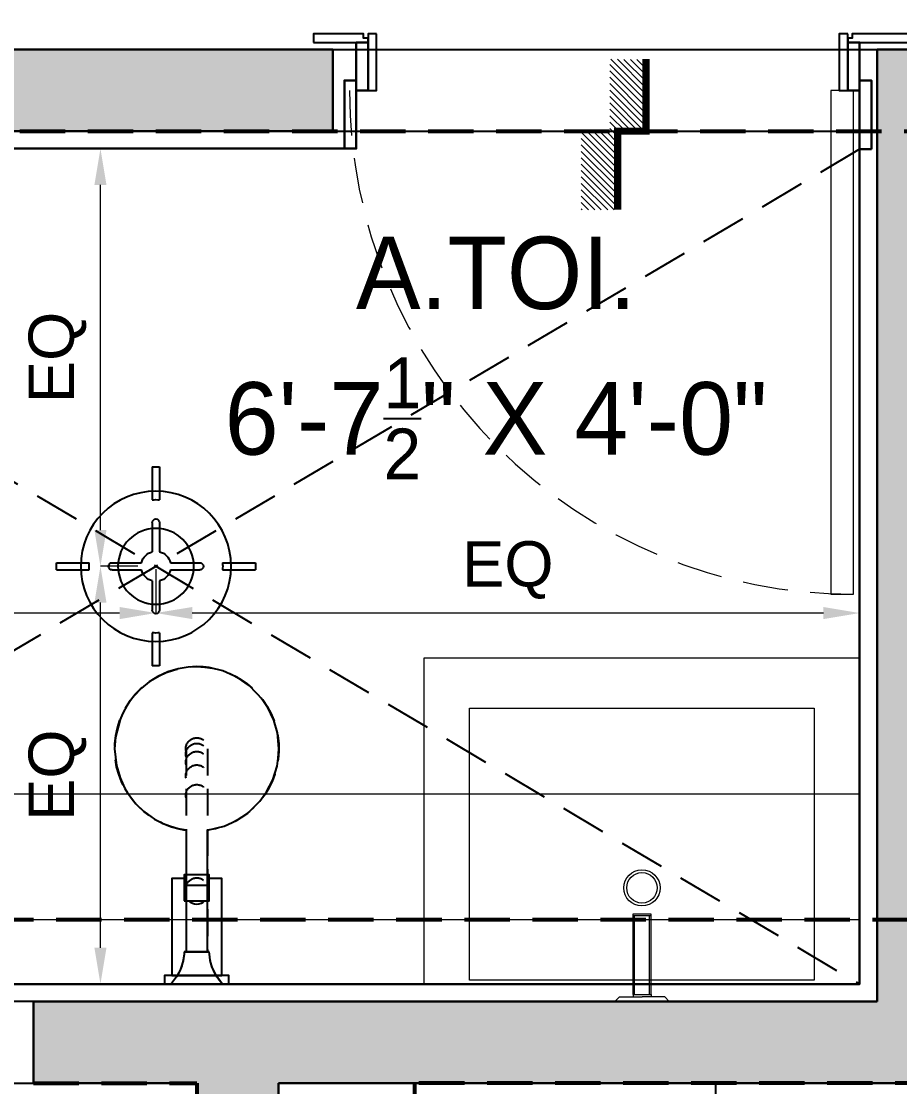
# Model space of a CAD drawing. Header units: inches. Extents: x 50354 to 53215, y -7830 to -6529.
# Drawn here: x 52320.9 to 52369.3, y -7492.9 to -7434.1 of the extents above; entities that cross this region are included whole.
import ezdxf

# ---------------------------------------------------------------- set-up
doc = ezdxf.new("R2010")
doc.units = ezdxf.units.IN
doc.header["$MEASUREMENT"] = 0
doc.header["$PDMODE"] = 2
for name, pattern in [('DASHED', [0.75, 0.5, -0.25]), ('DASHED2', [0.375, 0.25, -0.125]), ('HIDDEN', [0.375, 0.25, -0.125]), ('XR_ID 1F_FUR$0$XR_1F FURN$0$HIDDEN', [0.375, 0.25, -0.125])]:
    doc.linetypes.add(name, pattern=pattern)
for name, color, linetype in [('A-ST-02 HATCH', 7, 'Continuous'), ('BEAM', 6, 'DASHED'), ('CEILING', 7, 'Continuous'), ('d-w', 250, 'Continuous'), ('ELETRICAL', 6, 'Continuous'), ('granite', 16, 'Continuous'), ('TEXT', 7, 'Continuous'), ('WINDOW', 5, 'Continuous'), ('XR_ID 1F_FUR$0$A-SANI-FIX', 134, 'Continuous')]:
    doc.layers.add(name, color=color, linetype=linetype)
for name, color, linetype, lineweight in [('DIM', 7, 'Continuous', 18), ('door', 251, 'Continuous', 9), ('FLOORING', 213, 'Continuous', 15), ('FUR', 252, 'Continuous', 18), ('LVL.', 5, 'Continuous', 35), ('wall', 7, 'Continuous', 30)]:
    doc.layers.add(name, color=color, linetype=linetype, lineweight=lineweight)
doc.layers.add('FUNITURE', color=7, linetype='Continuous', lineweight=15, true_color=0x7d7673)
doc.styles.add('ARIAL', font='arial.ttf')
doc.styles.get("Standard").update_dxf_attribs({"font": 'ARLRDBD.TTF', "height": 3})
doc.dimstyles.new('dim01', dxfattribs={"dimtxt": 5.5, "dimasz": 4, "dimexe": 0, "dimexo": 1, "dimgap": 1, "dimtad": 1, "dimzin": 3, "dimdsep": 46, "dimlunit": 4, "dimtxsty": 'ARIAL', "dimblk": 'ARCHTICK', "dimcen": 4, "dimclrd": 250, "dimclre": 252, "dimclrt": 1, "dimadec": 0, "dimazin": 0, "dimtfac": 1, "dimtix": 1, "dimtmove": 2, "dimatfit": 3, "dimldrblk": 'ARCHTICK', "dimfxl": 1, "dimtolj": 1, "dimtzin": 0, "dimlwd": -1, "dimlwe": -1, "dimarcsym": 0})

# ---------------------------------------------------------------- blocks, each defined once
blk = doc.blocks.new('XR_ID 1F_FUR$0$XR_1F FURN$0$A$C2113426E')
for p, q in [((269.1, 97.7), (286, 106.4)), ((286, 106.4), (305.4, 112.4)), ((305.4, 112.4), (316.3, 114.2)), ((316.3, 114.2), (329.7, 115)), ((329.7, 115), (351.8, 112.9)), ((351.8, 112.9), (369.6, 107.9)), ((369.6, 107.9), (387.6, 99.4)), ((256, 88.3), (269.1, 97.7)), ((387.6, 99.4), (398.3, 92.3)), ((398.3, 92.3), (417.9, 73.8)), ((239.6, 71.4), (256, 88.3)), ((229.1, 55.7), (239.6, 71.4)), ((417.9, 73.8), (429.6, 56.9)), ((221.4, 38.6), (229.1, 55.7)), ((429.6, 56.9), (438.7, 36.7)), ((215.7, 15), (221.4, 38.6)), ((438.7, 36.7), (443.4, 17.3)), ((443.4, 17.3), (444.4, 8.8)), ((444.4, 8.8), (444.7, 0)), ((444.1, -12), (441.8, -25.9)), ((444.7, 0), (444.1, -12)), ((216.2, -18.4), (215.7, -15)), ((217.4, -24.8), (216.2, -18.4)), ((220.3, -35.5), (217.4, -24.8)), ((441.8, -25.9), (437.3, -40.6)), ((224.5, -46.3), (220.3, -35.5)), ((437.3, -40.6), (430.9, -54.7)), ((231.2, -59.3), (224.5, -46.3)), ((242, -74.4), (231.2, -59.3)), ((430.9, -54.7), (423.6, -66.5)), ((252.4, -85.1), (242, -74.4)), ((423.6, -66.5), (414.7, -77.5)), ((267.9, -97), (252.4, -85.1)), ((403.3, -88.3), (391.6, -96.9)), ((414.7, -77.5), (403.3, -88.3)), ((274, -100.6), (267.9, -97)), ((288.7, -107.4), (274, -100.6)), ((378.5, -104.1), (370.8, -107.4)), ((391.6, -96.9), (378.5, -104.1)), ((306.4, -112.6), (288.7, -107.4)), ((329.7, -115), (306.4, -112.6)), ((346.1, -113.8), (329.7, -115)), ((370.8, -107.4), (346.1, -113.8))]:
    blk.add_line(p, q)
at = {"linetype": 'XR_ID 1F_FUR$0$XR_1F FURN$0$HIDDEN', "ltscale": 150}
for centre, radius, start, end in [((329.7, 0), 115, 187.4947, 172.5053), ((264.2, 0), 15.3, 258.5968, 101.4032), ((291.7, 0), 15.3, 258.5968, 101.4032), ((310.5, 0), 15.3, 258.5968, 101.4032), ((321.9, 0), 15.3, 258.5968, 101.4032), ((329.7, 0), 15.3, 258.5968, 101.4032)]:
    blk.add_arc(centre, radius, start, end, dxfattribs=at)
at = {"linetype": 'Continuous'}
blk.add_wipeout([(0, -45), (12, -45), (12, -35), (148, -35), (148, -17.5), (153, -17.5), (153, 17.5), (148, 17.5), (148, 35), (12, 35), (12, 45), (0, 45)], dxfattribs=at)
for p, q in [((0, -36), (0, 36)), ((0, 36), (2, 34.3)), ((2, 34.3), (5.6, 31.4)), ((5.6, 31.4), (9.8, 28.5)), ((9.8, 28.5), (16.7, 24.7)), ((16.7, 24.7), (24.8, 21.3)), ((24.8, 21.3), (33.1, 19)), ((33.1, 19), (38.3, 18.1)), ((38.3, 18.1), (45, 17.5)), ((45, 17.5), (45, 15)), ((45, 15), (215.7, 15)), ((10, -28.4), (2.6, -33.8)), ((15.6, -25.2), (10, -28.4)), ((20.9, -22.8), (15.6, -25.2)), ((25.5, -21.1), (20.9, -22.8)), ((33.4, -18.9), (25.5, -21.1)), ((41.3, -17.8), (33.4, -18.9)), ((45, -17.5), (41.3, -17.8)), ((215.7, -15), (45, -15)), ((45, -15), (45, -17.5)), ((2.6, -33.8), (0, -36))]:
    blk.add_line(p, q)
at = {"linetype": 'XR_ID 1F_FUR$0$XR_1F FURN$0$HIDDEN', "ltscale": 150}
for p, q in [((0, 36), (0, -36)), ((45, -17.5), (45, 17.5)), ((329.7, 15), (45, 15)), ((45, 15), (45, -15)), ((329.7, -15), (45, -15))]:
    blk.add_line(p, q, dxfattribs=at)
at = {"linetype": 'Continuous'}
blk.add_line((138, 17.5), (138, -16.9), dxfattribs=at)
for points in [[(0, 45), (12, 45), (12, -45), (0, -45)], [(116.4, -17.5), (116.4, 17.5), (153, 17.5), (153, -17.5)]]:
    blk.add_lwpolyline(points, close=True, dxfattribs=at)
blk.add_lwpolyline([(148, -17.5), (148, -35), (12, -35), (12, 35), (148, 35), (148, 17.5)], dxfattribs=at)
at = {"linetype": 'XR_ID 1F_FUR$0$XR_1F FURN$0$HIDDEN', "ltscale": 150}
for centre, radius, start, end in [((48, 88.7), 71.2, 227.6536, 267.6083), ((133.5, 0), 15.3, 258.5968, 101.4032), ((48, -88.7), 71.2, 92.3917, 132.3464)]:
    blk.add_arc(centre, radius, start, end, dxfattribs=at)
at = {"linetype": 'Continuous'}
blk.add_arc((126, 0), 14.6, 131.1373, 228.8627, dxfattribs=at)
blk = doc.blocks.new('A$C2115f274')
at = {"layer": 'XR_ID 1F_FUR$0$A-SANI-FIX', "lineweight": 30, "xscale": 0.0393700787, "yscale": 0.0393700787, "zscale": 0.0393700787, "rotation": 180}
blk.add_blockref('XR_ID 1F_FUR$0$XR_1F FURN$0$A$C2113426E', (0, 0), dxfattribs=at)
blk = doc.blocks.new('A$C429F5545')
at = {"layer": 'FLOORING', "ltscale": 20}
h = blk.add_hatch(dxfattribs=at)
h.set_pattern_fill('ANSI31', color=256)
h.set_pattern_definition([(45, (-31983.55618, 2830.83705), (-0.08838834765, 0.08838834765), [])])
h.paths.add_polyline_path([(2, 1.781), (0.014, 1.781), (0, 0.785), (1.986, 0.785), (1.986, 1)])
h.paths.add_polyline_path([(4.153, 1), (1.986, 1), (1.986, 0), (4.153, 0)])
at = {"layer": 'FLOORING', "ltscale": 20, "const_width": 0.2}
blk.add_lwpolyline([(0, 1.785), (1.986, 1.785), (1.986, 1), (4.153, 1)], dxfattribs=at)
blk = doc.blocks.new('A$Ccdb0d0b3')
at = {"layer": 'XR_ID 1F_FUR$0$A-SANI-FIX', "lineweight": 0}
for p, q in [((16.17, 11.004), (15.92, 10.754)), ((16.17, 8.004), (16.17, 11.004)), ((11.43, 9), (11.43, 10)), ((15.79, 10), (15.92, 10)), ((15.79, 9.92), (11.43, 9.92)), ((11.43, 9.08), (15.79, 9.08)), ((15.79, 9.008), (15.92, 9.008)), ((16.17, 8.004), (15.92, 8.254))]:
    blk.add_line(p, q, dxfattribs=at)
for points in [[(15, 19), (15, 0), (0, 0), (0, 19)], [(11.35, 10), (11.35, 9), (15.79, 9), (15.79, 10)]]:
    blk.add_lwpolyline(points, close=True, dxfattribs=at)
for points in [[(16.17, 11.004), (15.92, 10.754), (15.92, 9.504)], [(16.17, 8.004), (15.92, 8.254), (15.92, 9.504)]]:
    blk.add_lwpolyline(points, dxfattribs=at)
for radius in [1, 0.84]:
    blk.add_circle((9.904, 9.5), radius, dxfattribs=at)
blk = doc.blocks.new('A$C02583b53')
at = {"layer": 'door', "color": 252}
blk.add_lwpolyline([(0, 0), (0, -1.256), (27.79, -1.258, -0.011806), (27.79, 0)], format="xyb", close=True, dxfattribs=at)
at = {"layer": 'FUNITURE', "linetype": 'HIDDEN', "ltscale": 10}
blk.add_arc((0, 0), 27.79, 270, 0, dxfattribs=at)
blk = doc.blocks.new('A$C5F573D35')
at = {"color": 1}
for p, q in [((-0.201, 5.483), (-0.201, 3.672)), ((0.201, 5.483), (0.201, 3.672)), ((-0.201, 2.413), (-0.201, 0.802)), ((0.201, 2.413), (0.201, 0.802)), ((-3.672, 0.201), (-5.483, 0.201)), ((-0.802, 0.201), (-2.413, 0.201)), ((2.413, 0.201), (0.802, 0.201)), ((5.483, 0.201), (3.672, 0.201)), ((-3.672, -0.201), (-5.483, -0.201)), ((-0.802, -0.201), (-2.413, -0.201)), ((2.413, -0.201), (0.802, -0.201)), ((5.483, -0.201), (3.672, -0.201)), ((-0.201, -0.802), (-0.201, -2.413)), ((0.201, -0.802), (0.201, -2.413)), ((-0.201, -3.672), (-0.201, -5.483)), ((0.201, -3.672), (0.201, -5.483))]:
    blk.add_line(p, q, dxfattribs=at)
for radius in [4.146, 2.092]:
    blk.add_circle((0, 0), radius, dxfattribs=at)
for centre, radius, start, end in [((0, 0), 5.483, 87.90335, 92.09665), ((0, 0), 3.678, 86.87322, 93.12678), ((0, 2.413), 0.201, 360, 180), ((0, 0), 0.827, 104.03641, 165.96359), ((0, 0), 0.827, 14.03641, 75.96359), ((0, 0), 5.483, 177.90335, 182.09665), ((0, 0), 3.678, 176.87322, 183.12678), ((-2.413, 0), 0.201, 90, 270), ((2.413, 0), 0.201, 270, 90), ((0, 0), 3.678, 356.87322, 3.12678), ((0, 0), 5.483, 357.90335, 2.09665), ((0, 0), 0.827, 194.03641, 255.96359), ((0, 0), 0.827, 284.03641, 345.96359), ((0, -2.413), 0.201, 180, 0), ((0, 0), 3.678, 266.87322, 273.12678), ((0, 0), 5.483, 267.90335, 272.09665)]:
    blk.add_arc(centre, radius, start, end, dxfattribs=at)
blk = doc.blocks.new('*D832')
at = {"layer": 'Defpoints', "color": 0, "transparency": 16777216}
for p in [(52325.247, -7441.145), (52328.306, -7441.145), (52328.306, -7464.185)]:
    blk.add_point(p, dxfattribs=at)
at = {"layer": 'DIM', "color": 252, "transparency": 16777216}
for p, q in [((52327.306, -7441.145), (52325.247, -7441.145)), ((52327.306, -7464.185), (52325.247, -7464.185))]:
    blk.add_line(p, q, dxfattribs=at)
at = {"layer": 'DIM', "transparency": 16777216}
blk.add_line((52325.247, -7462.185), (52325.247, -7443.145), dxfattribs=at)
for points in [[(52324.914, -7443.145), (52325.58, -7443.145), (52325.247, -7441.145)], [(52324.914, -7462.185), (52325.58, -7462.185), (52325.247, -7464.185)]]:
    blk.add_solid(points, dxfattribs=at)
at = {"layer": 'DIM', "color": 1, "lineweight": 30, "transparency": 16777216, "insert": (52322.878, -7452.665), "char_height": 2.5, "attachment_point": 5, "rotation": 90, "style": 'ARIAL'}
blk.add_mtext('\\A1;EQ', dxfattribs=at)
blk = doc.blocks.new('_ArchTick')
at = {"color": 0, "linetype": 'ByBlock', "const_width": 0.15}
blk.add_lwpolyline([(-0.5, -0.5), (0.5, 0.5)], dxfattribs=at)
blk = doc.blocks.new('*D784')
at = {"layer": 'Defpoints', "color": 0, "transparency": 16777216}
for p in [(52325.247, -7464.185), (52327.661, -7464.185), (52327.661, -7487.225)]:
    blk.add_point(p, dxfattribs=at)
at = {"layer": 'DIM', "color": 252, "transparency": 16777216}
for p, q in [((52326.661, -7464.185), (52325.247, -7464.185)), ((52326.661, -7487.225), (52325.247, -7487.225))]:
    blk.add_line(p, q, dxfattribs=at)
at = {"layer": 'DIM', "transparency": 16777216}
blk.add_line((52325.247, -7485.225), (52325.247, -7466.185), dxfattribs=at)
for points in [[(52324.914, -7466.185), (52325.58, -7466.185), (52325.247, -7464.185)], [(52324.914, -7485.225), (52325.58, -7485.225), (52325.247, -7487.225)]]:
    blk.add_solid(points, dxfattribs=at)
at = {"layer": 'DIM', "color": 1, "lineweight": 30, "transparency": 16777216, "insert": (52322.878, -7475.705), "char_height": 2.5, "attachment_point": 5, "rotation": 90, "style": 'ARIAL'}
blk.add_mtext('\\A1;EQ', dxfattribs=at)
blk = doc.blocks.new('*D785')
at = {"layer": 'Defpoints', "color": 0, "transparency": 16777216}
for p in [(52367.096, -7461.091), (52328.306, -7464.185), (52328.306, -7466.761)]:
    blk.add_point(p, dxfattribs=at)
at = {"layer": 'DIM', "color": 252, "transparency": 16777216}
for p, q in [((52367.096, -7462.091), (52367.096, -7466.761)), ((52328.306, -7465.185), (52328.306, -7466.761))]:
    blk.add_line(p, q, dxfattribs=at)
at = {"layer": 'DIM', "transparency": 16777216}
blk.add_line((52365.096, -7466.761), (52330.306, -7466.761), dxfattribs=at)
for points in [[(52330.306, -7466.428), (52330.306, -7467.095), (52328.306, -7466.761)], [(52365.096, -7466.428), (52365.096, -7467.095), (52367.096, -7466.761)]]:
    blk.add_solid(points, dxfattribs=at)
at = {"layer": 'DIM', "color": 1, "lineweight": 30, "transparency": 16777216, "insert": (52347.701, -7464.392), "char_height": 2.5, "attachment_point": 5, "style": 'ARIAL'}
blk.add_mtext('\\A1;EQ', dxfattribs=at)
blk = doc.blocks.new('*D783')
at = {"layer": 'Defpoints', "color": 0, "transparency": 16777216}
for p in [(52328.306, -7463.341), (52289.516, -7466.435), (52289.516, -7466.761)]:
    blk.add_point(p, dxfattribs=at)
at = {"layer": 'DIM', "color": 252, "transparency": 16777216}
for p, q in [((52328.306, -7464.341), (52328.306, -7466.761)), ((52289.516, -7467.435), (52289.516, -7466.761))]:
    blk.add_line(p, q, dxfattribs=at)
at = {"layer": 'DIM', "transparency": 16777216}
blk.add_line((52326.306, -7466.761), (52291.516, -7466.761), dxfattribs=at)
for points in [[(52291.516, -7466.428), (52291.516, -7467.095), (52289.516, -7466.761)], [(52326.306, -7466.428), (52326.306, -7467.095), (52328.306, -7466.761)]]:
    blk.add_solid(points, dxfattribs=at)
at = {"layer": 'DIM', "color": 1, "lineweight": 30, "transparency": 16777216, "insert": (52308.911, -7464.392), "char_height": 2.5, "attachment_point": 5, "style": 'ARIAL'}
blk.add_mtext('\\A1;EQ', dxfattribs=at)

msp = doc.modelspace()

# ---------------------------------------------------------------- hatches: boundary and pattern name
at = {"layer": 'A-ST-02 HATCH', "ltscale": 5, "transparency": 33554534}
h = msp.add_hatch(color=256, dxfattribs=at)
h.dxf.hatch_style = 1
h.paths.add_polyline_path([(52413.05591, -7279.68522), (52467.05591, -7279.68522), (52467.05591, -7303.68522), (52471.55591, -7303.68522), (52471.55591, -7275.18522), (52350.05591, -7275.18522), (52350.05591, -7303.68522), (52354.55591, -7303.68522), (52354.55591, -7279.68522), (52408.55591, -7279.68522), (52408.55591, -7440.18522), (52413.05591, -7440.18522)])
h.paths.add_polyline_path([(52616.05591, -7596.68522), (52611.55591, -7596.68522), (52611.55591, -7727.18522), (52461.55591, -7727.18522), (52461.55591, -7736.18522), (52616.05591, -7736.18522)])
h.paths.add_polyline_path([(52419.55591, -7596.68522), (52415.05591, -7596.68522), (52415.05591, -7736.18522), (52419.55591, -7736.18522)])
h.paths.add_polyline_path([(52415.05591, -7649.18522), (52391.05591, -7649.18522), (52391.05591, -7653.68522), (52415.05591, -7653.68522)])
h.paths.add_polyline_path([(52415.05591, -7731.68522), (52391.05591, -7731.68522), (52391.05591, -7736.18522), (52415.05591, -7736.18522)])
h.paths.add_polyline_path([(52335.05591, -7574.68522), (52330.55591, -7574.68522), (52330.55591, -7601.18522), (52385.05591, -7601.18522), (52385.05591, -7596.68522), (52335.05591, -7596.68522)])
h.paths.add_polyline_path([(52496.05591, -7492.68522), (52537.55591, -7492.68522), (52537.55591, -7476.18522), (52533.05591, -7476.18522), (52533.05591, -7488.18522), (52453.55591, -7488.18522), (52453.55591, -7470.18522), (52449.05591, -7470.18522), (52449.05591, -7492.68522), (52491.55591, -7492.68522), (52491.55591, -7601.18522), (52496.05591, -7601.18522)])
h.paths.add_polyline_path([(52372.55591, -7435.68522), (52368.05591, -7435.68522), (52368.05591, -7488.18522), (52321.55591, -7488.18522), (52321.55591, -7492.68522), (52330.55591, -7492.68522), (52330.55591, -7517.08522), (52335.05591, -7517.08522), (52335.05591, -7492.68522), (52372.55591, -7492.68522)])
h.paths.add_polyline_path([(52338.05591, -7435.68522), (52288.55591, -7435.68522), (52288.55591, -7299.18522), (52284.05591, -7299.18522), (52284.05591, -7435.68522), (52234.55591, -7435.68522), (52234.55591, -7440.18522), (52284.05591, -7440.18522), (52284.05591, -7488.18522), (52275.05591, -7488.18522), (52275.05591, -7492.68522), (52297.55591, -7492.68522), (52297.55591, -7488.18522), (52288.55591, -7488.18522), (52288.55591, -7440.18522), (52338.05591, -7440.18522)])
h.paths.add_polyline_path([(52537.55591, -7299.18522), (52533.05591, -7299.18522), (52533.05591, -7435.68522), (52449.05591, -7435.68522), (52449.05591, -7440.18522), (52533.05591, -7440.18522), (52533.05591, -7452.18522), (52537.55591, -7452.18522), (52537.55591, -7440.18522)])

# ---------------------------------------------------------------- linework, layer by layer
at = {"layer": 'BEAM', "color": 240, "lineweight": 53, "ltscale": 5, "true_color": 0xed1f24}
msp.add_lwpolyline([(52342.55591, -7593.68522), (52491.55591, -7593.68522), (52491.55591, -7492.68522), (52342.55591, -7492.68522)], close=True, dxfattribs=at)
at = {"layer": 'CEILING', "ltscale": 5}
for points in [[(52336.99591, -7435.28528), (52339.99591, -7435.28532), (52339.99591, -7435.05027), (52339.74591, -7435.05026), (52339.74592, -7434.81532), (52336.99591, -7434.81522)], [(52340.46591, -7434.81532), (52339.99591, -7434.81532), (52339.99591, -7437.93522), (52340.46591, -7437.93522)], [(52366.44092, -7434.81532), (52365.97092, -7434.81532), (52365.97092, -7437.93522), (52366.44092, -7437.93522)]]:
    msp.add_lwpolyline(points, close=True, dxfattribs=at)
for points in [[(52366.44091, -7435.28522), (52373.60591, -7435.28532), (52373.60591, -7435.05027), (52373.35591, -7435.05026), (52373.35592, -7434.81532), (52366.69092, -7434.81522), (52366.69091, -7435.05017), (52366.44091, -7435.05016), (52366.44091, -7435.28511)], [(52338.05591, -7435.68522), (52408.55591, -7435.68522)]]:
    msp.add_lwpolyline(points, dxfattribs=at)
at = {"layer": 'CEILING'}
msp.add_lwpolyline([(52359.15591, -7492.68522), (52359.15591, -7593.68522), (52462.88591, -7593.68522), (52462.88591, -7522.18522), (52430.88591, -7522.18522), (52430.88591, -7492.68522)], close=True, dxfattribs=at)
at = {"layer": 'd-w', "lineweight": -3, "ltscale": 20}
msp.add_line((52338.05591, -7440.18522), (52367.09091, -7440.18522), dxfattribs=at)
at = {"layer": 'ELETRICAL', "color": 7, "linetype": 'DASHED2', "ltscale": 10, "true_color": 0xffffff}
msp.add_line((52430.88591, -7593.68522), (52359.15591, -7492.68522), dxfattribs=at)
at = {"layer": 'FUNITURE', "ltscale": 20}
msp.add_lwpolyline([(52372.95591, -7435.28522), (52366.76591, -7435.28522)], dxfattribs=at)
at = {"layer": 'FUR', "ltscale": 20}
msp.add_lwpolyline([(52343.09591, -7469.22522), (52367.09591, -7469.22522), (52367.09591, -7487.22522), (52343.09591, -7487.22522)], close=True, dxfattribs=at)
at = {"layer": 'granite', "lineweight": 30}
for points in [[(52339.99591, -7437.93522), (52339.34591, -7437.93522), (52339.34591, -7435.28522), (52339.99591, -7435.28522)], [(52366.44091, -7437.93522), (52367.09091, -7437.93522), (52367.09091, -7435.28522), (52366.44091, -7435.28522)], [(52338.69591, -7441.14522), (52339.34591, -7441.14522), (52339.34591, -7437.38705), (52338.69591, -7437.38705)], [(52367.74091, -7441.18522), (52367.09091, -7441.18522), (52367.09091, -7437.38705), (52367.74091, -7437.38705)]]:
    msp.add_lwpolyline(points, close=True, dxfattribs=at)
at = {"layer": 'wall', "ltscale": 20}
for p, q in [((52338.05591, -7435.68522), (52288.55591, -7435.68522)), ((52338.05591, -7435.68522), (52338.05591, -7440.18522)), ((52368.05591, -7435.68522), (52368.05591, -7488.18522)), ((52372.55591, -7435.68522), (52368.05591, -7435.68522)), ((52338.05591, -7440.18522), (52288.55591, -7440.18522)), ((52321.55591, -7492.68522), (52321.55591, -7488.18522)), ((52368.05591, -7488.18522), (52321.55591, -7488.18522)), ((52330.55591, -7492.68522), (52321.55591, -7492.68522)), ((52330.55591, -7492.68522), (52330.55591, -7517.08522)), ((52372.55591, -7492.68522), (52335.05591, -7492.68522)), ((52335.05591, -7492.68522), (52335.05591, -7517.08522))]:
    msp.add_line(p, q, dxfattribs=at)
at = {"layer": 'WINDOW'}
msp.add_lwpolyline([(52321.55591, -7488.18522), (52297.55591, -7488.18522), (52297.55591, -7492.68522), (52321.55591, -7492.68522)], close=True, dxfattribs=at)

# ---------------------------------------------------------------- block references
at = {"ltscale": 20, "rotation": 270}
msp.add_blockref('A$Ccdb0d0b3', (52345.59591, -7472.01522), dxfattribs=at)
at = {"layer": 'FUNITURE', "ltscale": 20, "rotation": 270}
msp.add_blockref('A$C02583b53', (52366.76591, -7437.93563), dxfattribs=at)
at = {"layer": 'LVL.', "ltscale": 20, "xscale": 2, "yscale": 2, "zscale": 2, "rotation": 270}
msp.add_blockref('A$C429F5545', (52351.75174, -7436.21284), dxfattribs=at)

# ---------------------------------------------------------------- texts
at = {"layer": 'TEXT', "ltscale": 20, "insert": (52347.0552, -7452.69251), "char_height": 4, "attachment_point": 5}
msp.add_mtext_dynamic_manual_height_columns('\\A1;A.TOI. \\P6\'-7{\\H0.7x;\\S1/2;}" X 4\'-0"', width=32.5392622, gutter_width=1.15, heights=[0], dxfattribs=at)

# ---------------------------------------------------------------- dimensions: what is measured, and where the dimension line sits
at = {"layer": 'DIM', "color": 6, "lineweight": 30}
dim = msp.add_linear_dim(base=(52325.24696, -7441.14522), p1=(52328.30591, -7464.18522), p2=(52328.30591, -7441.14522), angle=90, text='EQ', dimstyle='dim01', override={"dimtxt": 2.5, "dimasz": 2, "dimdec": 1, "dimsah": 1, "dimclrd": 256, "dimfxl": 0.125}, dxfattribs=at)
dim.commit()
dim.dimension.update_dxf_attribs({"geometry": '*D832', "text_midpoint": (52322.87759, -7452.66522)})
for base, p1, p2, picture, middle in [((52328.30591, -7466.76127), (52367.09591, -7461.09135), (52328.30591, -7464.18522), '*D785', (52347.70091, -7464.3919)), ((52289.51591, -7466.76127), (52328.30591, -7463.34135), (52289.51591, -7466.43522), '*D783', (52308.91091, -7464.3919))]:
    dim = msp.add_linear_dim(base=base, p1=p1, p2=p2, text='EQ', dimstyle='dim01', override={"dimtxt": 2.5, "dimasz": 2, "dimdec": 1, "dimsah": 1, "dimclrd": 256, "dimfxl": 0.125}, dxfattribs=at)
    dim.commit()
    dim.dimension.update_dxf_attribs({"geometry": picture, "text_midpoint": middle})

# ---------------------------------------------------------------- next in the draw order: block references
at = {"layer": 'FUNITURE', "ltscale": 20, "xscale": -1, "rotation": 90}
msp.add_blockref('A$C2115f274', (52330.55591, -7487.22522), dxfattribs=at)

# ---------------------------------------------------------------- next in the draw order: linework, layer by layer
at = {"layer": 'BEAM', "color": 240, "lineweight": 53, "ltscale": 5, "true_color": 0xed1f24}
msp.add_lwpolyline([(52265.30591, -7492.68522), (52330.55591, -7492.68522), (52330.55591, -7601.18522), (52415.05591, -7601.18522), (52415.05591, -7736.18522), (52616.05591, -7736.18522), (52616.05591, -7593.68522), (52496.05591, -7593.68522), (52496.05591, -7492.68522), (52537.55591, -7492.68522), (52537.55591, -7299.18522), (52415.30591, -7299.18522), (52415.30591, -7275.18522), (52406.30591, -7275.18522), (52406.30591, -7299.18522), (52281.80591, -7299.18522), (52281.80591, -7483.68522), (52265.30591, -7483.68522)], dxfattribs=at)
msp.add_lwpolyline([(52449.05591, -7440.18522), (52449.05591, -7483.68522), (52290.80591, -7483.68522), (52290.80591, -7440.18522)], close=True, dxfattribs=at)
at = {"layer": 'ELETRICAL', "color": 7, "linetype": 'DASHED2', "ltscale": 10}
for points in [[(52289.51591, -7441.14522), (52367.09591, -7487.22522)], [(52367.09091, -7441.18522), (52307.15965, -7476.72522)]]:
    msp.add_lwpolyline(points, dxfattribs=at)
at = {"layer": 'FUNITURE', "ltscale": 20}
msp.add_lwpolyline([(52338.05591, -7440.18522), (52288.55591, -7440.18522), (52288.55591, -7477.68522), (52307.30591, -7477.68522), (52307.30591, -7488.18522), (52368.05591, -7488.18522), (52368.05591, -7440.18522)], dxfattribs=at)
at = {"layer": 'FUNITURE', "ltscale": 5}
msp.add_lwpolyline([(52290.80591, -7440.18522), (52367.09591, -7440.18522), (52367.09591, -7483.68522), (52290.80591, -7483.68522)], close=True, dxfattribs=at)
msp.add_lwpolyline([(52289.51591, -7476.72522), (52367.09591, -7476.72522)], dxfattribs=at)
at = {"layer": 'wall', "color": 3}
msp.add_lwpolyline([(52338.69591, -7441.14522), (52289.51591, -7441.14522), (52289.51591, -7476.72522), (52308.26591, -7476.72522), (52308.26591, -7487.22522), (52367.09591, -7487.22522), (52367.09591, -7441.18522)], dxfattribs=at)

# ---------------------------------------------------------------- next in the draw order: block references
at = {"layer": 'ELETRICAL', "ltscale": 8, "xscale": -1}
msp.add_blockref('A$C5F573D35', (52328.30591, -7464.18522), dxfattribs=at)

# ---------------------------------------------------------------- next in the draw order: dimensions: what is measured, and where the dimension line sits
at = {"layer": 'DIM', "color": 6, "lineweight": 30}
dim = msp.add_linear_dim(base=(52325.24696, -7464.18522), p1=(52327.66091, -7487.22522), p2=(52327.66091, -7464.18522), angle=90, text='EQ', dimstyle='dim01', override={"dimtxt": 2.5, "dimasz": 2, "dimdec": 1, "dimsah": 1, "dimclrd": 256, "dimfxl": 0.125}, dxfattribs=at)
dim.commit()
dim.dimension.update_dxf_attribs({"geometry": '*D784', "text_midpoint": (52322.87759, -7475.70522)})

doc.saveas('drawing.dxf')
